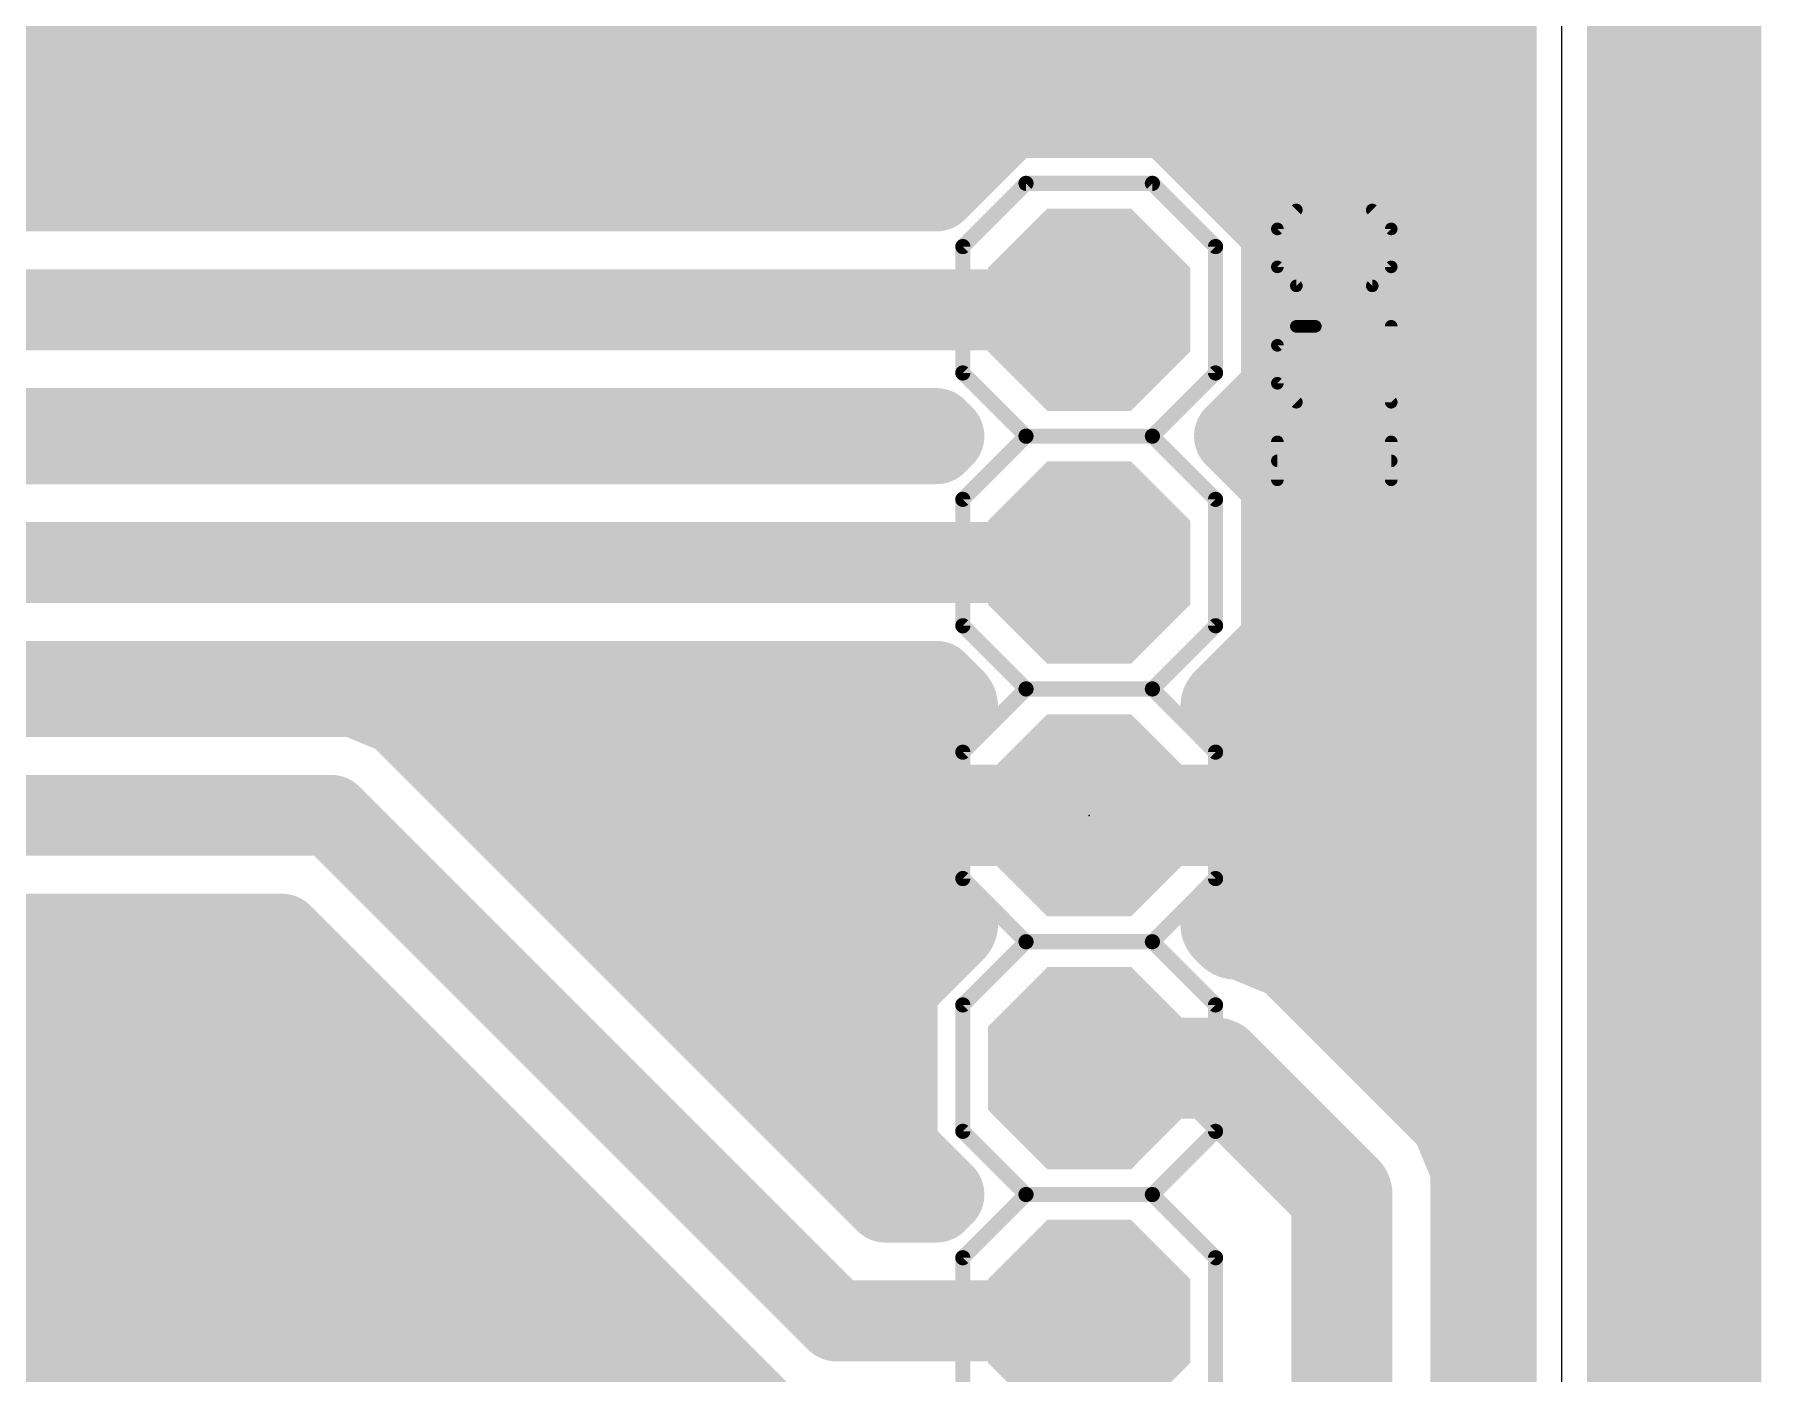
# Model space of a CAD drawing. Extents: x -2.9 to 49.9, y -3.5 to 62.6.
# Drawn here: x 32.58 to 49.94, y 40.11 to 53.57 of the extents above; entities that cross this region are included whole.
import ezdxf

# ---------------------------------------------------------------- set-up
doc = ezdxf.new("R2010")
doc.units = 0
for name, color, linetype in [('16', 175, 'CONTINUOUS'), ('17', 82, 'CONTINUOUS'), ('20', 251, 'CONTINUOUS'), ('21', 253, 'CONTINUOUS'), ('23', 7, 'CONTINUOUS'), ('25', 253, 'CONTINUOUS')]:
    doc.layers.add(name, color=color, linetype=linetype)

# ---------------------------------------------------------------- blocks, each defined once
blk = doc.blocks.new('OCTAGONP')
at = {"const_width": 0.5}
blk.add_lwpolyline([(-0.25, -0.1036), (-0.25, 0.1036), (-0.1036, 0.25), (0.1036, 0.25), (0.25, 0.1036), (0.25, -0.1036), (0.1036, -0.25), (-0.1036, -0.25), (-0.25, -0.1036), (-0.25, 0.1036)], dxfattribs=at)

msp = doc.modelspace()

# ---------------------------------------------------------------- linework, layer by layer
at = {"layer": '16'}
for points, const_width in [([(49.53, 62.23), (49.53, -1.27)], 0.8128), ([(48.5904, -0.1114), (48.5904, 61.0914)], 0.8128), ([(47.168, 60.198), (47.168, 20.4757)], 1.016), ([(47.2696, 60.2996), (47.2696, 20.2304)], 0.8128), ([(18.534, 53.848), (47.168, 53.848)], 1.016), ([(18.4324, 53.6448), (47.2696, 53.6448)], 0.8128), ([(48.5904, 53.6448), (49.53, 53.6448)], 0.8128), ([(18.534, 52.832), (47.168, 52.832)], 1.016), ([(42.3383, 52.832), (41.6017, 52.0954)], 1.016), ([(44.0217, 52.832), (42.3383, 52.832)], 1.016), ([(45.212, 51.6417), (44.0217, 52.832)], 1.016), ([(18.4324, 52.832), (47.2696, 52.832)], 0.8128), ([(42.3804, 52.7304), (41.6438, 51.9938)], 0.8128), ([(43.9796, 52.7304), (42.3804, 52.7304)], 0.8128), ([(45.1104, 51.5996), (43.9796, 52.7304)], 0.8128), ([(48.5904, 52.832), (49.53, 52.832)], 0.8128), ([(41.6017, 52.0954), (18.1278, 52.0954)], 1.016), ([(18.0095, 52.0192), (41.6692, 52.0192)], 0.8128), ([(44.6908, 52.0192), (47.2696, 52.0192)], 0.8128), ([(48.5904, 52.0192), (49.53, 52.0192)], 0.8128), ([(41.6438, 51.9938), (18.0349, 51.9938)], 0.8128), ([(45.0377, 51.816), (47.168, 51.816)], 1.016), ([(45.212, 49.9583), (45.212, 51.6417)], 1.016), ([(45.1104, 50.0004), (45.1104, 51.5996)], 0.8128), ([(45.1104, 51.2064), (47.2696, 51.2064)], 0.8128), ([(48.5904, 51.2064), (49.53, 51.2064)], 0.8128), ([(43.18, 50.8), (16.51, 50.8)], 0.8128), ([(45.212, 50.8), (47.168, 50.8)], 1.016), ([(45.1104, 50.3936), (47.2696, 50.3936)], 0.8128), ([(48.5904, 50.3936), (49.53, 50.3936)], 0.8128), ([(44.64, 49.53), (45.1104, 50.0004)], 0.8128), ([(44.7837, 49.53), (45.212, 49.9583)], 1.016), ([(45.0377, 49.784), (47.168, 49.784)], 1.016), ([(18.0095, 49.5808), (41.6692, 49.5808)], 0.8128), ([(18.0349, 49.6062), (41.6438, 49.6062)], 0.8128), ([(41.6438, 49.6062), (41.72, 49.53)], 0.8128), ([(45.212, 49.1017), (44.7837, 49.53)], 1.016), ([(44.6908, 49.5808), (47.2696, 49.5808)], 0.8128), ([(48.5904, 49.5808), (49.53, 49.5808)], 0.8128), ([(41.6438, 49.4538), (18.0349, 49.4538)], 0.8128), ([(41.72, 49.53), (41.6438, 49.4538)], 0.8128), ([(45.1104, 49.0596), (44.64, 49.53)], 0.8128), ([(45.212, 47.4183), (45.212, 49.1017)], 1.016), ([(45.1104, 47.4604), (45.1104, 49.0596)], 0.8128), ([(45.212, 48.768), (47.168, 48.768)], 1.016), ([(45.1104, 48.768), (47.2696, 48.768)], 0.8128), ([(48.5904, 48.768), (49.53, 48.768)], 0.8128), ([(43.18, 48.26), (16.51, 48.26)], 0.8128), ([(45.1104, 47.9552), (47.2696, 47.9552)], 0.8128), ([(45.212, 47.752), (47.168, 47.752)], 1.016), ([(48.5904, 47.9552), (49.53, 47.9552)], 0.8128), ([(44.6041, 46.8104), (45.212, 47.4183)], 1.016), ([(44.64, 46.99), (45.1104, 47.4604)], 0.8128), ([(18.0349, 47.0662), (41.6438, 47.0662)], 0.8128), ([(36.2938, 46.8182), (35.9403, 46.9646)], 1.016), ([(35.9403, 46.9646), (41.6017, 46.9646)], 1.016), ([(41.72, 46.99), (41.2496, 46.5196)], 0.8128), ([(41.6017, 46.9646), (41.7559, 46.8104)], 1.016), ([(41.6438, 47.0662), (41.72, 46.99)], 0.8128), ([(45.1104, 46.5196), (44.64, 46.99)], 0.8128), ([(44.7924, 47.1424), (47.2696, 47.1424)], 0.8128), ([(48.5904, 47.1424), (49.53, 47.1424)], 0.8128), ([(35.7975, 46.9138), (18.0349, 46.9138)], 0.8128), ([(36.2362, 46.7321), (35.7975, 46.9138)], 0.8128), ([(36.6582, 46.4538), (36.2938, 46.8182)], 1.016), ([(36.376, 46.736), (41.6815, 46.736)], 1.016), ([(41.7559, 46.8104), (41.402, 46.4565)], 1.016), ([(44.958, 46.4565), (44.6041, 46.8104)], 1.016), ([(44.6785, 46.736), (47.168, 46.736)], 1.016), ([(36.5721, 46.3962), (36.2362, 46.7321)], 0.8128), ([(41.1766, 41.9354), (36.6582, 46.4538)], 1.016), ([(41.2496, 46.5196), (41.2496, 44.9204)], 0.8128), ([(41.402, 46.4565), (41.402, 45.72)], 1.016), ([(44.958, 45.72), (44.958, 46.4565)], 1.016), ([(45.1104, 44.9204), (45.1104, 46.5196)], 0.8128), ([(41.1345, 41.8338), (36.5721, 46.3962)], 0.8128), ([(36.6387, 46.3296), (41.2496, 46.3296)], 0.8128), ([(45.1104, 46.3296), (47.2696, 46.3296)], 0.8128), ([(48.5904, 46.3296), (49.53, 46.3296)], 0.8128), ([(37.392, 45.72), (43.18, 45.72)], 1.016), ([(41.402, 45.72), (43.18, 45.72)], 1.016), ([(43.18, 45.72), (41.402, 45.72)], 1.016), ([(41.402, 45.72), (41.402, 44.9835)], 1.016), ([(44.958, 45.72), (43.18, 45.72)], 1.016), ([(43.18, 45.72), (43.18, 45.72)], 1.016), ([(43.18, 45.72), (44.958, 45.72)], 1.016), ([(43.18, 45.72), (43.18, 45.72)], 1.016), ([(43.18, 45.72), (47.168, 45.72)], 1.016), ([(44.958, 44.9835), (44.958, 45.72)], 1.016), ([(35.56, 45.72), (16.51, 45.72)], 0.8128), ([(40.64, 40.64), (35.56, 45.72)], 0.8128), ([(37.4515, 45.5168), (41.2496, 45.5168)], 0.8128), ([(45.1104, 45.5168), (47.2696, 45.5168)], 0.8128), ([(48.5904, 45.5168), (49.53, 45.5168)], 0.8128), ([(41.402, 44.9835), (41.7559, 44.6296)], 1.016), ([(44.6041, 44.6296), (44.958, 44.9835)], 1.016), ([(41.2496, 44.9204), (41.72, 44.45)], 0.8128), ([(44.6654, 44.4754), (45.1104, 44.9204)], 0.8128), ([(38.408, 44.704), (41.6815, 44.704)], 1.016), ([(41.7559, 44.6296), (41.148, 44.0217)], 1.016), ([(44.6567, 44.577), (44.6041, 44.6296)], 1.016), ([(44.6785, 44.704), (47.168, 44.704)], 1.016), ([(38.2643, 44.704), (41.466, 44.704)], 0.8128), ([(44.7279, 44.577), (44.6567, 44.577)], 1.016), ([(45.2413, 44.3643), (44.7279, 44.577)], 1.016), ([(44.894, 44.704), (47.2696, 44.704)], 0.8128), ([(48.5904, 44.704), (49.53, 44.704)], 0.8128), ([(18.0349, 44.5262), (35.0655, 44.5262)], 0.8128), ([(35.0655, 44.5262), (39.9638, 39.6279)], 0.8128), ([(41.72, 44.45), (41.2496, 43.9796)], 0.8128), ([(44.7077, 44.4754), (44.6654, 44.4754)], 0.8128), ([(45.1838, 44.2782), (44.7077, 44.4754)], 0.8128), ([(45.6343, 43.9713), (45.2413, 44.3643)], 1.016), ([(45.5482, 43.9138), (45.1838, 44.2782)], 0.8128), ([(41.148, 44.0217), (41.148, 42.3383)], 1.016), ([(46.9043, 42.7013), (45.6343, 43.9713)], 1.016), ([(28.5361, 43.8912), (35.7005, 43.8912)], 0.8128), ([(39.0771, 43.8912), (41.2496, 43.8912)], 0.8128), ([(41.2496, 43.9796), (41.2496, 42.3804)], 0.8128), ([(46.8182, 42.6438), (45.5482, 43.9138)], 0.8128), ([(45.5708, 43.8912), (47.2696, 43.8912)], 0.8128), ([(48.5904, 43.8912), (49.53, 43.8912)], 0.8128), ([(39.424, 43.688), (41.148, 43.688)], 1.016), ([(45.9177, 43.688), (47.168, 43.688)], 1.016), ([(44.45, 43.18), (43.18, 43.18)], 1.016), ([(45.72, 41.91), (44.45, 43.18)], 1.016), ([(29.1274, 43.0784), (36.5133, 43.0784)], 0.8128), ([(39.8899, 43.0784), (41.2496, 43.0784)], 0.8128), ([(46.3836, 43.0784), (47.2696, 43.0784)], 0.8128), ([(48.5904, 43.0784), (49.53, 43.0784)], 0.8128), ([(40.44, 42.672), (41.148, 42.672)], 1.016), ([(47.117, 42.1879), (46.9043, 42.7013)], 1.016), ([(46.9165, 42.672), (47.168, 42.672)], 1.016), ([(47.0154, 42.1677), (46.8182, 42.6438)], 0.8128), ([(41.148, 42.3383), (41.5509, 41.9354)], 1.016), ([(41.2496, 42.3804), (41.72, 41.91)], 0.8128), ([(47.117, 35.2821), (47.117, 42.1879)], 1.016), ([(29.4164, 42.2656), (37.3261, 42.2656)], 0.8128), ([(40.7027, 42.2656), (41.3644, 42.2656)], 0.8128), ([(46.9748, 42.2656), (47.2696, 42.2656)], 0.8128), ([(47.0154, 35.3023), (47.0154, 42.1677)], 0.8128), ([(48.5904, 42.2656), (49.53, 42.2656)], 0.8128), ([(41.5509, 41.9354), (41.1766, 41.9354)], 1.016), ([(45.72, 35.56), (45.72, 41.91)], 1.016), ([(41.6438, 41.8338), (41.1345, 41.8338)], 0.8128), ([(41.72, 41.91), (41.6438, 41.8338)], 0.8128), ([(47.117, 41.656), (47.168, 41.656)], 1.016), ([(30.2292, 41.4528), (38.1389, 41.4528)], 0.8128), ([(47.0154, 41.4528), (47.2696, 41.4528)], 0.8128), ([(48.5904, 41.4528), (49.53, 41.4528)], 0.8128), ([(47.117, 40.64), (47.168, 40.64)], 1.016), ([(31.042, 40.64), (38.9517, 40.64)], 0.8128), ([(43.18, 40.64), (40.64, 40.64)], 0.8128), ([(47.0154, 40.64), (47.2696, 40.64)], 0.8128), ([(48.5904, 40.64), (49.53, 40.64)], 0.8128), ([(31.8548, 39.8272), (39.7645, 39.8272)], 0.8128), ([(47.0154, 39.8272), (47.2696, 39.8272)], 0.8128), ([(47.117, 39.624), (47.168, 39.624)], 1.016), ([(48.5904, 39.8272), (49.53, 39.8272)], 0.8128)]:
    msp.add_lwpolyline(points, dxfattribs=dict(at, const_width=const_width))
for points, const_width in [([(47.168, 53.594, 1), (47.168, 54.102)], 0.508), ([(47.2696, 53.4416, 1), (47.2696, 53.848)], 0.4064), ([(48.5904, 53.848, 1), (48.5904, 53.4416)], 0.4064), ([(49.53, 53.4416, 1), (49.53, 53.848)], 0.4064), ([(42.3383, 53.086, 1), (42.3383, 52.578)], 0.508), ([(42.5179, 52.6524, 1), (42.1587, 53.0116)], 0.508), ([(44.2013, 53.0116, 1), (43.8421, 52.6524)], 0.508), ([(44.0217, 52.578, 1), (44.0217, 53.086)], 0.508), ([(47.168, 52.578, 1), (47.168, 53.086)], 0.508), ([(42.3804, 52.9336, 1), (42.3804, 52.5272)], 0.4064), ([(42.5241, 52.5867, 1), (42.2367, 52.8741)], 0.4064), ([(44.1233, 52.8741, 1), (43.8359, 52.5867)], 0.4064), ([(43.9796, 52.5272, 1), (43.9796, 52.9336)], 0.4064), ([(47.2696, 52.6288, 1), (47.2696, 53.0352)], 0.4064), ([(48.5904, 53.0352, 1), (48.5904, 52.6288)], 0.4064), ([(49.53, 52.6288, 1), (49.53, 53.0352)], 0.4064), ([(41.6017, 51.8414, 1), (41.6017, 52.3494)], 0.508), ([(41.4221, 52.275, 1), (41.7813, 51.9158)], 0.508), ([(41.6692, 51.816, 1), (41.6692, 52.2224)], 0.4064), ([(44.6908, 52.2224, 1), (44.6908, 51.816)], 0.4064), ([(47.2696, 51.816, 1), (47.2696, 52.2224)], 0.4064), ([(48.5904, 52.2224, 1), (48.5904, 51.816)], 0.4064), ([(49.53, 51.816, 1), (49.53, 52.2224)], 0.4064), ([(41.5001, 52.1375, 1), (41.7875, 51.8501)], 0.4064), ([(41.6438, 51.7906, 1), (41.6438, 52.197)], 0.4064), ([(45.0377, 52.07, 1), (45.0377, 51.562)], 0.508), ([(47.168, 51.562, 1), (47.168, 52.07)], 0.508), ([(45.466, 51.6417, 1), (44.958, 51.6417)], 0.508), ([(45.0324, 51.4621, 1), (45.3916, 51.8213)], 0.508), ([(45.3136, 51.5996, 1), (44.9072, 51.5996)], 0.4064), ([(44.9667, 51.4559, 1), (45.2541, 51.7433)], 0.4064), ([(45.1104, 51.4096, 1), (45.1104, 51.0032)], 0.4064), ([(47.2696, 51.0032, 1), (47.2696, 51.4096)], 0.4064), ([(48.5904, 51.4096, 1), (48.5904, 51.0032)], 0.4064), ([(49.53, 51.0032, 1), (49.53, 51.4096)], 0.4064), ([(43.18, 50.5968, 1), (43.18, 51.0032)], 0.4064), ([(45.212, 51.054, 1), (45.212, 50.546)], 0.508), ([(47.168, 50.546, 1), (47.168, 51.054)], 0.508), ([(45.1104, 50.5968, 1), (45.1104, 50.1904)], 0.4064), ([(47.2696, 50.1904, 1), (47.2696, 50.5968)], 0.4064), ([(48.5904, 50.5968, 1), (48.5904, 50.1904)], 0.4064), ([(49.53, 50.1904, 1), (49.53, 50.5968)], 0.4064), ([(45.2541, 49.8567, 1), (44.9667, 50.1441)], 0.4064), ([(45.3916, 49.7787, 1), (45.0324, 50.1379)], 0.508), ([(45.0377, 50.038, 1), (45.0377, 49.53)], 0.508), ([(44.958, 49.9583, 1), (45.466, 49.9583)], 0.508), ([(44.9072, 50.0004, 1), (45.3136, 50.0004)], 0.4064), ([(47.168, 49.53, 1), (47.168, 50.038)], 0.508), ([(41.7875, 49.7499, 1), (41.5001, 49.4625)], 0.4064), ([(41.6438, 49.403, 1), (41.6438, 49.8094)], 0.4064), ([(41.6692, 49.3776, 1), (41.6692, 49.784)], 0.4064), ([(44.9633, 49.7096, 1), (44.6041, 49.3504)], 0.508), ([(44.6908, 49.784, 1), (44.6908, 49.3776)], 0.4064), ([(47.2696, 49.3776, 1), (47.2696, 49.784)], 0.4064), ([(48.5904, 49.784, 1), (48.5904, 49.3776)], 0.4064), ([(49.53, 49.3776, 1), (49.53, 49.784)], 0.4064), ([(41.8637, 49.3863, 1), (41.5763, 49.6737)], 0.4064), ([(41.5763, 49.3863, 1), (41.8637, 49.6737)], 0.4064), ([(41.6438, 49.2506, 1), (41.6438, 49.657)], 0.4064), ([(44.7837, 49.6737, 1), (44.4963, 49.3863)], 0.4064), ([(44.4963, 49.6737, 1), (44.7837, 49.3863)], 0.4064), ([(44.6041, 49.7096, 1), (44.9633, 49.3504)], 0.508), ([(41.5001, 49.5975, 1), (41.7875, 49.3101)], 0.4064), ([(45.466, 49.1017, 1), (44.958, 49.1017)], 0.508), ([(45.3136, 49.0596, 1), (44.9072, 49.0596)], 0.4064), ([(45.0324, 48.9221, 1), (45.3916, 49.2813)], 0.508), ([(44.9667, 48.9159, 1), (45.2541, 49.2033)], 0.4064), ([(45.212, 49.022, 1), (45.212, 48.514)], 0.508), ([(45.1104, 48.9712, 1), (45.1104, 48.5648)], 0.4064), ([(47.168, 48.514, 1), (47.168, 49.022)], 0.508), ([(47.2696, 48.5648, 1), (47.2696, 48.9712)], 0.4064), ([(48.5904, 48.9712, 1), (48.5904, 48.5648)], 0.4064), ([(49.53, 48.5648, 1), (49.53, 48.9712)], 0.4064), ([(43.18, 48.0568, 1), (43.18, 48.4632)], 0.4064), ([(45.1104, 48.1584, 1), (45.1104, 47.752)], 0.4064), ([(45.212, 48.006, 1), (45.212, 47.498)], 0.508), ([(47.168, 47.498, 1), (47.168, 48.006)], 0.508), ([(47.2696, 47.752, 1), (47.2696, 48.1584)], 0.4064), ([(48.5904, 48.1584, 1), (48.5904, 47.752)], 0.4064), ([(49.53, 47.752, 1), (49.53, 48.1584)], 0.4064), ([(45.3916, 47.2387, 1), (45.0324, 47.5979)], 0.508), ([(45.2541, 47.3167, 1), (44.9667, 47.6041)], 0.4064), ([(44.958, 47.4183, 1), (45.466, 47.4183)], 0.508), ([(44.9072, 47.4604, 1), (45.3136, 47.4604)], 0.4064), ([(36.0375, 47.1993, 1), (35.8431, 46.7299)], 0.508), ([(35.9403, 47.2186, 1), (35.9403, 46.7106)], 0.508), ([(41.7813, 47.1442, 1), (41.4221, 46.785)], 0.508), ([(41.7875, 47.2099, 1), (41.5001, 46.9225)], 0.4064), ([(41.6017, 46.7106, 1), (41.6017, 47.2186)], 0.508), ([(41.8637, 46.8463, 1), (41.5763, 47.1337)], 0.4064), ([(41.6438, 46.863, 1), (41.6438, 47.2694)], 0.4064), ([(44.7837, 47.1337, 1), (44.4963, 46.8463)], 0.4064), ([(44.7924, 47.3456, 1), (44.7924, 46.9392)], 0.4064), ([(47.2696, 46.9392, 1), (47.2696, 47.3456)], 0.4064), ([(48.5904, 47.3456, 1), (48.5904, 46.9392)], 0.4064), ([(49.53, 46.9392, 1), (49.53, 47.3456)], 0.4064), ([(35.8752, 47.1015, 1), (35.7197, 46.7261)], 0.4064), ([(35.7975, 46.7106, 1), (35.7975, 47.117)], 0.4064), ([(36.4734, 46.9978, 1), (36.1142, 46.6386)], 0.508), ([(36.376, 46.99, 1), (36.376, 46.482)], 0.508), ([(36.1966, 46.5835, 1), (36.391, 47.0529)], 0.508), ([(41.9355, 46.6308, 1), (41.5763, 46.99)], 0.508), ([(41.5763, 46.6308, 1), (41.9355, 46.99)], 0.508), ([(41.5763, 46.8463, 1), (41.8637, 47.1337)], 0.4064), ([(41.6815, 46.482, 1), (41.6815, 46.99)], 0.508), ([(44.7837, 46.99, 1), (44.4245, 46.6308)], 0.508), ([(44.4245, 46.99, 1), (44.7837, 46.6308)], 0.508), ([(44.6785, 46.99, 1), (44.6785, 46.482)], 0.508), ([(44.4963, 47.1337, 1), (44.7837, 46.8463)], 0.4064), ([(47.168, 46.482, 1), (47.168, 46.99)], 0.508), ([(36.3799, 46.8757, 1), (36.0925, 46.5884)], 0.4064), ([(36.1585, 46.5443, 1), (36.314, 46.9198)], 0.4064), ([(36.8378, 46.6334, 1), (36.4786, 46.2742)], 0.508), ([(36.4786, 46.2742, 1), (36.8378, 46.6334)], 0.508), ([(41.4528, 46.5196, 1), (41.0464, 46.5196)], 0.4064), ([(41.1059, 46.6633, 1), (41.3933, 46.3759)], 0.4064), ([(41.656, 46.4565, 1), (41.148, 46.4565)], 0.508), ([(41.2224, 46.6361, 1), (41.5816, 46.2769)], 0.508), ([(45.212, 46.4565, 1), (44.704, 46.4565)], 0.508), ([(44.7784, 46.2769, 1), (45.1376, 46.6361)], 0.508), ([(45.3136, 46.5196, 1), (44.9072, 46.5196)], 0.4064), ([(44.9667, 46.3759, 1), (45.2541, 46.6633)], 0.4064), ([(36.7157, 46.5399, 1), (36.4284, 46.2525)], 0.4064), ([(36.4284, 46.2525, 1), (36.7157, 46.5399)], 0.4064), ([(36.6387, 46.5328, 1), (36.6387, 46.1264)], 0.4064), ([(41.2496, 46.1264, 1), (41.2496, 46.5328)], 0.4064), ([(45.1104, 46.5328, 1), (45.1104, 46.1264)], 0.4064), ([(47.2696, 46.1264, 1), (47.2696, 46.5328)], 0.4064), ([(48.5904, 46.5328, 1), (48.5904, 46.1264)], 0.4064), ([(49.53, 46.1264, 1), (49.53, 46.5328)], 0.4064), ([(37.392, 45.974, 1), (37.392, 45.466)], 0.508), ([(41.402, 45.974, 1), (41.402, 45.466)], 0.508), ([(41.402, 45.974, 1), (41.402, 45.466)], 0.508), ([(41.656, 45.72, 1), (41.148, 45.72)], 0.508), ([(43.18, 45.974, 1), (43.18, 45.466)], 0.508), ([(43.434, 45.72, 1), (42.926, 45.72)], 0.508), ([(43.18, 45.974, 1), (43.18, 45.466)], 0.508), ([(43.434, 45.72, 1), (42.926, 45.72)], 0.508), ([(43.18, 45.974, 1), (43.18, 45.466)], 0.508), ([(43.18, 45.466, 1), (43.18, 45.974)], 0.508), ([(43.18, 45.466, 1), (43.18, 45.974)], 0.508), ([(43.18, 45.466, 1), (43.18, 45.974)], 0.508), ([(45.212, 45.72, 1), (44.704, 45.72)], 0.508), ([(44.958, 45.466, 1), (44.958, 45.974)], 0.508), ([(44.958, 45.466, 1), (44.958, 45.974)], 0.508), ([(47.168, 45.466, 1), (47.168, 45.974)], 0.508), ([(35.7037, 45.8637, 1), (35.4163, 45.5763)], 0.4064), ([(35.56, 45.5168, 1), (35.56, 45.9232)], 0.4064), ([(37.4515, 45.72, 1), (37.4515, 45.3136)], 0.4064), ([(41.148, 45.72, 1), (41.656, 45.72)], 0.508), ([(41.2496, 45.3136, 1), (41.2496, 45.72)], 0.4064), ([(42.926, 45.72, 1), (43.434, 45.72)], 0.508), ([(42.926, 45.72, 1), (43.434, 45.72)], 0.508), ([(44.704, 45.72, 1), (45.212, 45.72)], 0.508), ([(45.1104, 45.72, 1), (45.1104, 45.3136)], 0.4064), ([(47.2696, 45.3136, 1), (47.2696, 45.72)], 0.4064), ([(48.5904, 45.72, 1), (48.5904, 45.3136)], 0.4064), ([(49.53, 45.3136, 1), (49.53, 45.72)], 0.4064), ([(41.5816, 45.1631, 1), (41.2224, 44.8039)], 0.508), ([(45.1376, 44.8039, 1), (44.7784, 45.1631)], 0.508), ([(41.3933, 45.0641, 1), (41.1059, 44.7767)], 0.4064), ([(45.2541, 44.7767, 1), (44.9667, 45.0641)], 0.4064), ([(38.408, 44.958, 1), (38.408, 44.45)], 0.508), ([(41.148, 44.9835, 1), (41.656, 44.9835)], 0.508), ([(41.9355, 44.45, 1), (41.5763, 44.8092)], 0.508), ([(41.6815, 44.45, 1), (41.6815, 44.958)], 0.508), ([(44.7837, 44.8092, 1), (44.4245, 44.45)], 0.508), ([(44.6785, 44.958, 1), (44.6785, 44.45)], 0.508), ([(44.704, 44.9835, 1), (45.212, 44.9835)], 0.508), ([(47.168, 44.45, 1), (47.168, 44.958)], 0.508), ([(38.2643, 44.9072, 1), (38.2643, 44.5008)], 0.4064), ([(41.0464, 44.9204, 1), (41.4528, 44.9204)], 0.4064), ([(41.466, 44.5008, 1), (41.466, 44.9072)], 0.4064), ([(41.5763, 44.45, 1), (41.9355, 44.8092)], 0.508), ([(44.4245, 44.8092, 1), (44.7837, 44.45)], 0.508), ([(44.6567, 44.831, 1), (44.6567, 44.323)], 0.508), ([(44.8251, 44.8117, 1), (44.6307, 44.3423)], 0.508), ([(44.4771, 44.3974, 1), (44.8363, 44.7566)], 0.508), ([(44.7279, 44.323, 1), (44.7279, 44.831)], 0.508), ([(44.894, 44.9072, 1), (44.894, 44.5008)], 0.4064), ([(44.9072, 44.9204, 1), (45.3136, 44.9204)], 0.4064), ([(47.2696, 44.5008, 1), (47.2696, 44.9072)], 0.4064), ([(48.5904, 44.9072, 1), (48.5904, 44.5008)], 0.4064), ([(49.53, 44.5008, 1), (49.53, 44.9072)], 0.4064), ([(35.2092, 44.6699, 1), (34.9218, 44.3825)], 0.4064), ([(35.0655, 44.323, 1), (35.0655, 44.7294)], 0.4064), ([(41.8637, 44.3063, 1), (41.5763, 44.5937)], 0.4064), ([(41.5763, 44.3063, 1), (41.8637, 44.5937)], 0.4064), ([(44.6654, 44.6786, 1), (44.6654, 44.2722)], 0.4064), ([(44.5217, 44.6191, 1), (44.8091, 44.3317)], 0.4064), ([(44.7854, 44.6631, 1), (44.6299, 44.2877)], 0.4064), ([(44.7077, 44.2722, 1), (44.7077, 44.6786)], 0.4064), ([(45.4209, 44.5439, 1), (45.0617, 44.1847)], 0.508), ([(45.1441, 44.1297, 1), (45.3385, 44.599)], 0.508), ([(45.3275, 44.4219, 1), (45.0401, 44.1345)], 0.4064), ([(45.106, 44.0905, 1), (45.2615, 44.4659)], 0.4064), ([(41.402, 44.0217, 1), (40.894, 44.0217)], 0.508), ([(40.9684, 44.2013, 1), (41.3276, 43.8421)], 0.508), ([(45.8139, 44.1509, 1), (45.4547, 43.7917)], 0.508), ([(35.7005, 43.688, 1), (35.7005, 44.0944)], 0.4064), ([(39.0771, 44.0944, 1), (39.0771, 43.688)], 0.4064), ([(41.4528, 43.9796, 1), (41.0464, 43.9796)], 0.4064), ([(41.1059, 44.1233, 1), (41.3933, 43.8359)], 0.4064), ([(41.2496, 43.688, 1), (41.2496, 44.0944)], 0.4064), ([(45.6919, 44.0575, 1), (45.4045, 43.7701)], 0.4064), ([(45.5708, 44.0944, 1), (45.5708, 43.688)], 0.4064), ([(45.4547, 43.7917, 1), (45.8139, 44.1509)], 0.508), ([(45.4045, 43.7701, 1), (45.6919, 44.0575)], 0.4064), ([(47.2696, 43.688, 1), (47.2696, 44.0944)], 0.4064), ([(48.5904, 44.0944, 1), (48.5904, 43.688)], 0.4064), ([(49.53, 43.688, 1), (49.53, 44.0944)], 0.4064), ([(39.424, 43.942, 1), (39.424, 43.434)], 0.508), ([(41.148, 43.434, 1), (41.148, 43.942)], 0.508), ([(45.9177, 43.942, 1), (45.9177, 43.434)], 0.508), ([(47.168, 43.434, 1), (47.168, 43.942)], 0.508), ([(43.18, 43.434, 1), (43.18, 42.926)], 0.508), ([(44.6296, 43.3596, 1), (44.2704, 43.0004)], 0.508), ([(44.45, 42.926, 1), (44.45, 43.434)], 0.508), ([(36.5133, 42.8752, 1), (36.5133, 43.2816)], 0.4064), ([(39.8899, 43.2816, 1), (39.8899, 42.8752)], 0.4064), ([(41.2496, 42.8752, 1), (41.2496, 43.2816)], 0.4064), ([(46.3836, 43.2816, 1), (46.3836, 42.8752)], 0.4064), ([(47.2696, 42.8752, 1), (47.2696, 43.2816)], 0.4064), ([(48.5904, 43.2816, 1), (48.5904, 42.8752)], 0.4064), ([(49.53, 42.8752, 1), (49.53, 43.2816)], 0.4064), ([(40.44, 42.926, 1), (40.44, 42.418)], 0.508), ([(41.148, 42.418, 1), (41.148, 42.926)], 0.508), ([(47.139, 42.7985, 1), (46.6697, 42.6041)], 0.508), ([(46.9165, 42.926, 1), (46.9165, 42.418)], 0.508), ([(47.0059, 42.7215, 1), (46.6305, 42.566)], 0.4064), ([(46.7247, 42.5217, 1), (47.0839, 42.8809)], 0.508), ([(47.168, 42.418, 1), (47.168, 42.926)], 0.508), ([(46.6745, 42.5001, 1), (46.9619, 42.7875)], 0.4064), ([(41.3276, 42.5179, 1), (40.9684, 42.1587)], 0.508), ([(41.3933, 42.5241, 1), (41.1059, 42.2367)], 0.4064), ([(47.371, 42.1879, 1), (46.863, 42.1879)], 0.508), ([(37.3261, 42.0624, 1), (37.3261, 42.4688)], 0.4064), ([(40.7027, 42.4688, 1), (40.7027, 42.0624)], 0.4064), ([(40.894, 42.3383, 1), (41.402, 42.3383)], 0.508), ([(41.0464, 42.3804, 1), (41.4528, 42.3804)], 0.4064), ([(41.3644, 42.0624, 1), (41.3644, 42.4688)], 0.4064), ([(46.9748, 42.4688, 1), (46.9748, 42.0624)], 0.4064), ([(47.2186, 42.1677, 1), (46.8122, 42.1677)], 0.4064), ([(46.8823, 42.0907, 1), (47.3517, 42.2851)], 0.508), ([(47.2696, 42.0624, 1), (47.2696, 42.4688)], 0.4064), ([(48.5904, 42.4688, 1), (48.5904, 42.0624)], 0.4064), ([(49.53, 42.0624, 1), (49.53, 42.4688)], 0.4064), ([(41.1766, 42.1894, 1), (41.1766, 41.6814)], 0.508), ([(40.997, 41.7558, 1), (41.3562, 42.115)], 0.508), ([(41.3713, 41.7558, 1), (41.7305, 42.115)], 0.508), ([(41.5509, 41.6814, 1), (41.5509, 42.1894)], 0.508), ([(45.974, 41.91, 1), (45.466, 41.91)], 0.508), ([(46.8277, 42.0899, 1), (47.2031, 42.2454)], 0.4064), ([(41.1345, 42.037, 1), (41.1345, 41.6306)], 0.4064), ([(40.9908, 41.6901, 1), (41.2782, 41.9775)], 0.4064), ([(41.5001, 41.9775, 1), (41.7875, 41.6901)], 0.4064), ([(41.8637, 41.7663, 1), (41.5763, 42.0537)], 0.4064), ([(41.5763, 41.7663, 1), (41.8637, 42.0537)], 0.4064), ([(41.6438, 41.6306, 1), (41.6438, 42.037)], 0.4064), ([(45.5404, 41.7304, 1), (45.8996, 42.0896)], 0.508), ([(47.117, 41.91, 1), (47.117, 41.402)], 0.508), ([(47.168, 41.402, 1), (47.168, 41.91)], 0.508), ([(38.1389, 41.2496, 1), (38.1389, 41.656)], 0.4064), ([(47.0154, 41.656, 1), (47.0154, 41.2496)], 0.4064), ([(47.2696, 41.2496, 1), (47.2696, 41.656)], 0.4064), ([(48.5904, 41.656, 1), (48.5904, 41.2496)], 0.4064), ([(49.53, 41.2496, 1), (49.53, 41.656)], 0.4064), ([(47.117, 40.894, 1), (47.117, 40.386)], 0.508), ([(47.168, 40.386, 1), (47.168, 40.894)], 0.508), ([(38.9517, 40.4368, 1), (38.9517, 40.8432)], 0.4064), ([(40.64, 40.8432, 1), (40.64, 40.4368)], 0.4064), ([(40.4963, 40.4963, 1), (40.7837, 40.7837)], 0.4064), ([(43.18, 40.4368, 1), (43.18, 40.8432)], 0.4064), ([(47.0154, 40.8432, 1), (47.0154, 40.4368)], 0.4064), ([(47.2696, 40.4368, 1), (47.2696, 40.8432)], 0.4064), ([(48.5904, 40.8432, 1), (48.5904, 40.4368)], 0.4064), ([(49.53, 40.4368, 1), (49.53, 40.8432)], 0.4064), ([(39.7645, 39.624, 1), (39.7645, 40.0304)], 0.4064), ([(47.0154, 40.0304, 1), (47.0154, 39.624)], 0.4064), ([(47.117, 39.878, 1), (47.117, 39.37)], 0.508), ([(47.168, 39.37, 1), (47.168, 39.878)], 0.508), ([(47.2696, 39.624, 1), (47.2696, 40.0304)], 0.4064), ([(48.5904, 40.0304, 1), (48.5904, 39.624)], 0.4064), ([(49.53, 39.624, 1), (49.53, 40.0304)], 0.4064)]:
    msp.add_lwpolyline(points, format="xyb", dxfattribs=dict(at, const_width=const_width))
at = {"layer": '20'}
msp.add_line((47.93, 0.02), (47.93, 60.96), dxfattribs=at)
at = {"layer": '21', "const_width": 0.1524}
for points in [[(42.545, 52.07), (41.91, 51.435)], [(43.815, 52.07), (42.545, 52.07)], [(44.45, 51.435), (43.815, 52.07)], [(41.91, 50.165), (41.91, 51.435)], [(44.45, 51.435), (44.45, 50.165)], [(42.545, 49.53), (41.91, 50.165)], [(44.45, 50.165), (43.815, 49.53)], [(41.91, 48.895), (42.545, 49.53)], [(43.815, 49.53), (42.545, 49.53)], [(43.815, 49.53), (44.45, 48.895)], [(41.91, 47.625), (41.91, 48.895)], [(44.45, 48.895), (44.45, 47.625)], [(42.545, 46.99), (41.91, 47.625)], [(44.45, 47.625), (43.815, 46.99)], [(41.91, 46.355), (42.545, 46.99)], [(43.815, 46.99), (42.545, 46.99)], [(43.815, 46.99), (44.45, 46.355)], [(41.91, 45.085), (41.91, 46.355)], [(44.45, 46.355), (44.45, 45.085)], [(42.545, 44.45), (41.91, 45.085)], [(44.45, 45.085), (43.815, 44.45)], [(42.545, 44.45), (41.91, 43.815)], [(43.815, 44.45), (42.545, 44.45)], [(44.45, 43.815), (43.815, 44.45)], [(41.91, 42.545), (41.91, 43.815)], [(44.45, 43.815), (44.45, 42.545)], [(42.545, 41.91), (41.91, 42.545)], [(44.45, 42.545), (43.815, 41.91)], [(42.545, 41.91), (41.91, 41.275)], [(43.815, 41.91), (42.545, 41.91)], [(44.45, 41.275), (43.815, 41.91)], [(41.91, 40.005), (41.91, 41.275)], [(44.45, 41.275), (44.45, 40.005)]]:
    msp.add_lwpolyline(points, dxfattribs=at)
at = {"layer": '21', "const_width": 0.0762}
for points in [[(42.545, 52.1081, 1), (42.545, 52.0319)], [(42.5719, 52.0431, 1), (42.5181, 52.0969)], [(43.8419, 52.0969, 1), (43.7881, 52.0431)], [(43.815, 52.0319, 1), (43.815, 52.1081)], [(41.9481, 51.435, 1), (41.8719, 51.435)], [(41.8831, 51.4619, 1), (41.9369, 51.4081)], [(44.4881, 51.435, 1), (44.4119, 51.435)], [(44.4231, 51.4081, 1), (44.4769, 51.4619)], [(41.8719, 50.165, 1), (41.9481, 50.165)], [(41.9369, 50.1919, 1), (41.8831, 50.1381)], [(44.4119, 50.165, 1), (44.4881, 50.165)], [(44.4769, 50.1381, 1), (44.4231, 50.1919)], [(42.545, 49.5681, 1), (42.545, 49.4919)], [(42.5719, 49.5031, 1), (42.5181, 49.5569)], [(42.5181, 49.5031, 1), (42.5719, 49.5569)], [(43.8419, 49.5569, 1), (43.7881, 49.5031)], [(43.7881, 49.5569, 1), (43.8419, 49.5031)], [(43.815, 49.4919, 1), (43.815, 49.5681)], [(41.9481, 48.895, 1), (41.8719, 48.895)], [(41.8831, 48.9219, 1), (41.9369, 48.8681)], [(44.4881, 48.895, 1), (44.4119, 48.895)], [(44.4231, 48.8681, 1), (44.4769, 48.9219)], [(41.8719, 47.625, 1), (41.9481, 47.625)], [(41.9369, 47.6519, 1), (41.8831, 47.5981)], [(44.4119, 47.625, 1), (44.4881, 47.625)], [(44.4769, 47.5981, 1), (44.4231, 47.6519)], [(42.545, 47.0281, 1), (42.545, 46.9519)], [(42.5719, 46.9631, 1), (42.5181, 47.0169)], [(42.5181, 46.9631, 1), (42.5719, 47.0169)], [(43.8419, 47.0169, 1), (43.7881, 46.9631)], [(43.7881, 47.0169, 1), (43.8419, 46.9631)], [(43.815, 46.9519, 1), (43.815, 47.0281)], [(41.9481, 46.355, 1), (41.8719, 46.355)], [(41.8831, 46.3819, 1), (41.9369, 46.3281)], [(44.4881, 46.355, 1), (44.4119, 46.355)], [(44.4231, 46.3281, 1), (44.4769, 46.3819)], [(41.9369, 45.1119, 1), (41.8831, 45.0581)], [(44.4769, 45.0581, 1), (44.4231, 45.1119)], [(41.8719, 45.085, 1), (41.9481, 45.085)], [(44.4119, 45.085, 1), (44.4881, 45.085)], [(42.545, 44.4881, 1), (42.545, 44.4119)], [(42.5719, 44.4231, 1), (42.5181, 44.4769)], [(42.5181, 44.4231, 1), (42.5719, 44.4769)], [(43.8419, 44.4769, 1), (43.7881, 44.4231)], [(43.7881, 44.4769, 1), (43.8419, 44.4231)], [(43.815, 44.4119, 1), (43.815, 44.4881)], [(41.9481, 43.815, 1), (41.8719, 43.815)], [(41.8831, 43.8419, 1), (41.9369, 43.7881)], [(44.4881, 43.815, 1), (44.4119, 43.815)], [(44.4231, 43.7881, 1), (44.4769, 43.8419)], [(41.8719, 42.545, 1), (41.9481, 42.545)], [(41.9369, 42.5719, 1), (41.8831, 42.5181)], [(44.4119, 42.545, 1), (44.4881, 42.545)], [(44.4769, 42.5181, 1), (44.4231, 42.5719)], [(42.545, 41.9481, 1), (42.545, 41.8719)], [(42.5719, 41.8831, 1), (42.5181, 41.9369)], [(42.5181, 41.8831, 1), (42.5719, 41.9369)], [(43.8419, 41.9369, 1), (43.7881, 41.8831)], [(43.7881, 41.9369, 1), (43.8419, 41.8831)], [(43.815, 41.8719, 1), (43.815, 41.9481)], [(41.9481, 41.275, 1), (41.8719, 41.275)], [(41.8831, 41.3019, 1), (41.9369, 41.2481)], [(44.4881, 41.275, 1), (44.4119, 41.275)], [(44.4231, 41.2481, 1), (44.4769, 41.3019)]]:
    msp.add_lwpolyline(points, format="xyb", dxfattribs=at)
at = {"layer": '23'}
msp.add_point((43.18, 45.72), dxfattribs=at)
at = {"layer": '25', "const_width": 0.127}
for points in [[(45.262, 51.8029), (45.0713, 51.6123)], [(46.2153, 51.6123), (46.0246, 51.8029)], [(45.0713, 51.6123), (45.0713, 51.231)], [(46.2153, 51.231), (46.2153, 51.6123)], [(45.0713, 51.231), (45.262, 51.0403)], [(46.0246, 51.0403), (46.2153, 51.231)], [(45.262, 51.0403), (46.0246, 51.0403)], [(45.262, 50.6335), (45.0713, 50.4429)], [(45.4527, 50.6335), (45.262, 50.6335)], [(46.2153, 49.8709), (45.4527, 50.6335)], [(46.2153, 50.6335), (46.2153, 49.8709)], [(45.0713, 50.4429), (45.0713, 50.0616)], [(45.0713, 50.0616), (45.262, 49.8709)], [(45.0713, 49.0913), (45.0713, 49.4726)], [(46.2153, 49.0913), (46.2153, 49.4726)], [(46.2153, 49.282), (45.0713, 49.282)]]:
    msp.add_lwpolyline(points, dxfattribs=at)
at = {"layer": '25', "const_width": 0.0635}
for points in [[(45.2844, 51.7805, 1), (45.2395, 51.8254)], [(46.0471, 51.8254, 1), (46.0022, 51.7805)], [(45.1031, 51.6123, 1), (45.0396, 51.6123)], [(45.0489, 51.6347, 1), (45.0938, 51.5898)], [(46.2471, 51.6123, 1), (46.1835, 51.6123)], [(46.1928, 51.5898, 1), (46.2378, 51.6347)], [(45.0396, 51.231, 1), (45.1031, 51.231)], [(45.0938, 51.2534, 1), (45.0489, 51.2085)], [(46.1835, 51.231, 1), (46.2471, 51.231)], [(46.2378, 51.2085, 1), (46.1928, 51.2534)], [(45.262, 51.072, 1), (45.262, 51.0085)], [(45.2395, 51.0178, 1), (45.2844, 51.0627)], [(46.0022, 51.0627, 1), (46.0471, 51.0178)], [(46.0246, 51.0085, 1), (46.0246, 51.072)], [(45.262, 50.6653, 1), (45.262, 50.6018)], [(45.2844, 50.6111, 1), (45.2395, 50.656)], [(45.4751, 50.656, 1), (45.4302, 50.6111)], [(45.4527, 50.6018, 1), (45.4527, 50.6653)], [(46.2471, 50.6335, 1), (46.1835, 50.6335)], [(45.1031, 50.4429, 1), (45.0396, 50.4429)], [(45.0489, 50.4653, 1), (45.0938, 50.4204)], [(45.0396, 50.0616, 1), (45.1031, 50.0616)], [(45.0938, 50.084, 1), (45.0489, 50.0391)], [(45.2395, 49.8484, 1), (45.2844, 49.8934)], [(46.1835, 49.8709, 1), (46.2471, 49.8709)], [(46.1928, 49.8484, 1), (46.2378, 49.8934)], [(45.1031, 49.4726, 1), (45.0396, 49.4726)], [(46.2471, 49.4726, 1), (46.1835, 49.4726)], [(45.0713, 49.3137, 1), (45.0713, 49.2502)], [(46.2153, 49.2502, 1), (46.2153, 49.3137)], [(45.0396, 49.0913, 1), (45.1031, 49.0913)], [(46.1835, 49.0913, 1), (46.2471, 49.0913)]]:
    msp.add_lwpolyline(points, format="xyb", dxfattribs=at)

# ---------------------------------------------------------------- block references
at = {"layer": '17', "xscale": 2.032, "yscale": 2.032}
for p in [(43.18, 50.8), (43.18, 50.8), (43.18, 48.26), (43.18, 48.26), (43.18, 45.72), (43.18, 45.72), (43.18, 43.18), (43.18, 43.18), (43.18, 40.64), (43.18, 40.64)]:
    msp.add_blockref('OCTAGONP', p, dxfattribs=at)

doc.saveas('drawing.dxf')
